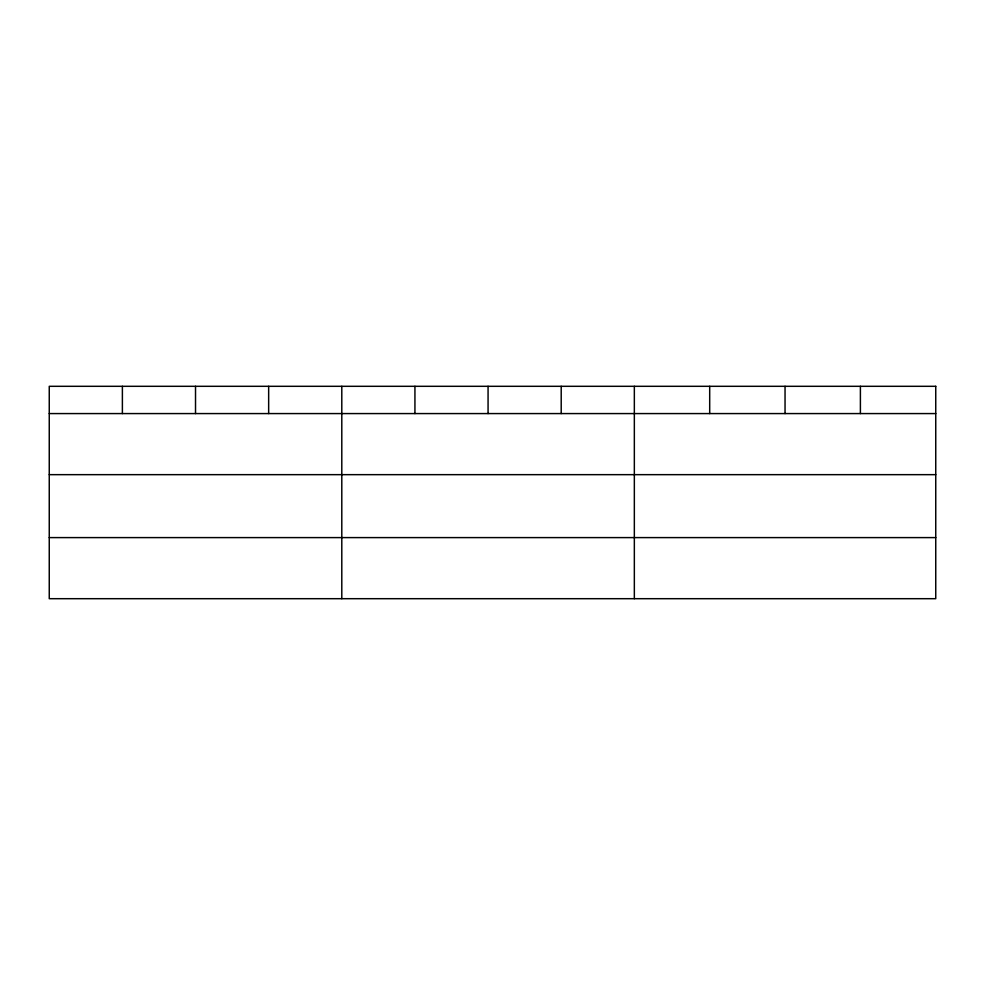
<?xml version="1.0" encoding="UTF-8"?>
<svg xmlns="http://www.w3.org/2000/svg" width="985" height="985" viewBox="0 0 985 985"><rect width="100%" height="100%" fill="white"/><g stroke="black" fill="none" stroke-linecap="round" stroke-linejoin="round"><path stroke-width="1.48" d="M49.25 413.577L935.75 413.577M49.25 474.659L935.75 474.659M49.25 537.601L935.75 537.601M860.397 386.305L860.397 413.577M785.045 386.305L785.045 413.577M709.692 386.305L709.692 413.577M634.34 386.305L634.34 598.695M561.204 386.305L561.204 413.577M488.067 386.305L488.067 413.577M414.931 386.305L414.931 413.577M341.795 386.305L341.795 598.695M268.659 386.305L268.659 413.577M195.523 386.305L195.523 413.577M122.386 386.305L122.386 413.577M935.75 386.305L49.25 386.305L49.25 598.695L935.75 598.695L935.75 386.305"/></g></svg>
